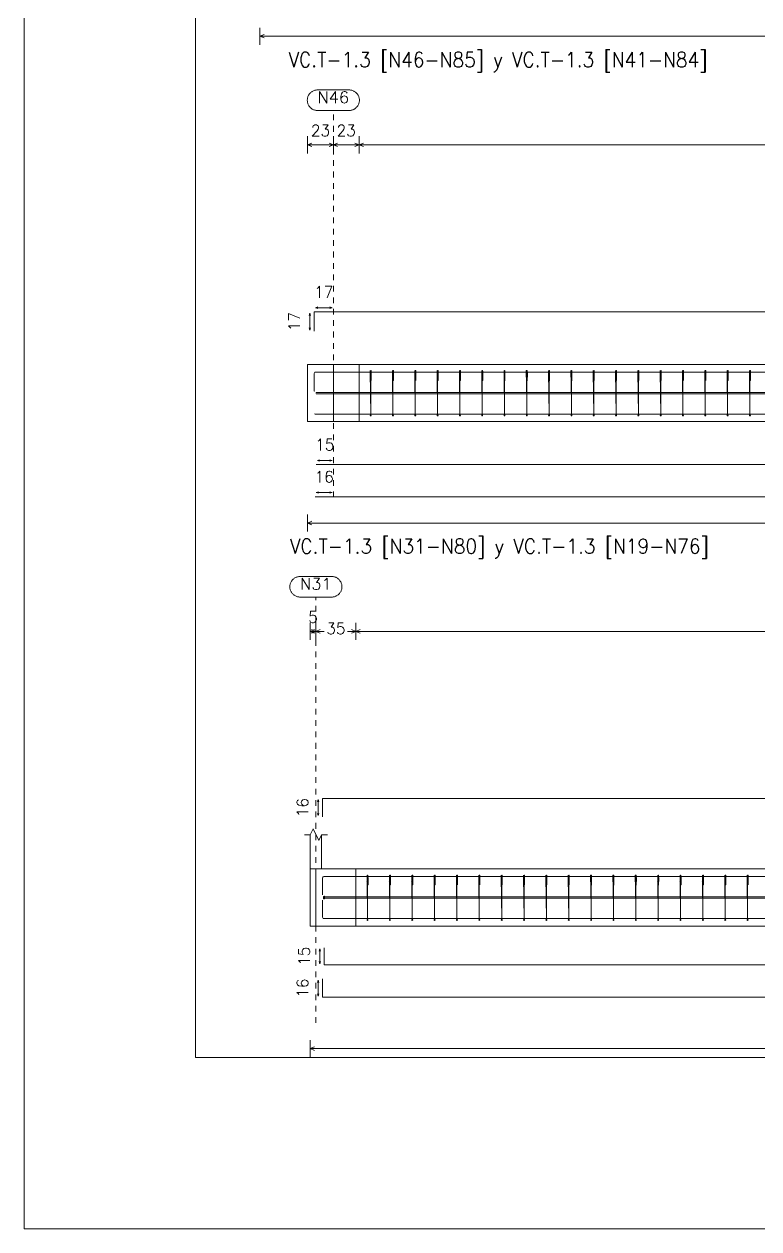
# Model space of a CAD drawing. Header units: millimetres. Extents: x -252 to 259, y -4 to 137.
# Drawn here: x 198 to 210.85, y 68.39 to 89.48 of the extents above; entities that cross this region are included whole.
import ezdxf
from ezdxf.enums import TextEntityAlignment as Align

# ---------------------------------------------------------------- set-up
doc = ezdxf.new("R2010")
doc.units = ezdxf.units.MM
doc.linetypes.add('CYPE_PUNTO', pattern=[0.075, 0, -0.075])
for name, color, linetype, lineweight in [('CIM_COTAS', 2, 'Continuous', 0), ('CIM_DIB_ARMADOS', 4, 'Continuous', 0), ('CIM_GEOMETRIA', 2, 'Continuous', 0), ('CIM_REFEREN', 2, 'Continuous', 0), ('CIM_TXT_ARMADOS', 3, 'Continuous', 0), ('RECUAD_LIMITES', 2, 'Continuous', 0), ('RECUAD_MARCO', 1, 'Continuous', 20)]:
    doc.layers.add(name, color=color, linetype=linetype, lineweight=lineweight)
doc.styles.add('CYPETXT', font='romans__.ttf', dxfattribs={"height": 0.2})

msp = doc.modelspace()

# ---------------------------------------------------------------- hatches: boundary and pattern name
at = {"layer": 'CIM_DIB_ARMADOS'}
h = msp.add_hatch(color=256, dxfattribs=at)
edge = h.paths.add_edge_path(flags=0)
edge.add_arc((204.054, 83.303), 0.0016, 0, 360)
h = msp.add_hatch(color=256, dxfattribs=at)
edge = h.paths.add_edge_path(flags=0)
edge.add_arc((204.444, 83.303), 0.0016, 0, 360)
h = msp.add_hatch(color=256, dxfattribs=at)
edge = h.paths.add_edge_path(flags=0)
edge.add_arc((204.834, 83.303), 0.0016, 0, 360)
h = msp.add_hatch(color=256, dxfattribs=at)
edge = h.paths.add_edge_path(flags=0)
edge.add_arc((205.225, 83.303), 0.0016, 0, 360)
h = msp.add_hatch(color=256, dxfattribs=at)
edge = h.paths.add_edge_path(flags=0)
edge.add_arc((205.615, 83.303), 0.0016, 0, 360)
h = msp.add_hatch(color=256, dxfattribs=at)
edge = h.paths.add_edge_path(flags=0)
edge.add_arc((206.005, 83.303), 0.0016, 0, 360)
h = msp.add_hatch(color=256, dxfattribs=at)
edge = h.paths.add_edge_path(flags=0)
edge.add_arc((206.396, 83.303), 0.0016, 0, 360)
h = msp.add_hatch(color=256, dxfattribs=at)
edge = h.paths.add_edge_path(flags=0)
edge.add_arc((206.786, 83.303), 0.0016, 0, 360)
h = msp.add_hatch(color=256, dxfattribs=at)
edge = h.paths.add_edge_path(flags=0)
edge.add_arc((207.176, 83.303), 0.0016, 0, 360)
h = msp.add_hatch(color=256, dxfattribs=at)
edge = h.paths.add_edge_path(flags=0)
edge.add_arc((207.566, 83.303), 0.0016, 0, 360)
h = msp.add_hatch(color=256, dxfattribs=at)
edge = h.paths.add_edge_path(flags=0)
edge.add_arc((207.957, 83.303), 0.0016, 0, 360)
h = msp.add_hatch(color=256, dxfattribs=at)
edge = h.paths.add_edge_path(flags=0)
edge.add_arc((208.347, 83.303), 0.0016, 0, 360)
h = msp.add_hatch(color=256, dxfattribs=at)
edge = h.paths.add_edge_path(flags=0)
edge.add_arc((208.737, 83.303), 0.0016, 0, 360)
h = msp.add_hatch(color=256, dxfattribs=at)
edge = h.paths.add_edge_path(flags=0)
edge.add_arc((209.128, 83.303), 0.0016, 0, 360)
h = msp.add_hatch(color=256, dxfattribs=at)
edge = h.paths.add_edge_path(flags=0)
edge.add_arc((209.518, 83.303), 0.0016, 0, 360)
h = msp.add_hatch(color=256, dxfattribs=at)
edge = h.paths.add_edge_path(flags=0)
edge.add_arc((209.908, 83.303), 0.0016, 0, 360)
h = msp.add_hatch(color=256, dxfattribs=at)
edge = h.paths.add_edge_path(flags=0)
edge.add_arc((210.298, 83.303), 0.0016, 0, 360)
h = msp.add_hatch(color=256, dxfattribs=at)
edge = h.paths.add_edge_path(flags=0)
edge.add_arc((210.689, 83.303), 0.0016, 0, 360)
h = msp.add_hatch(color=256, dxfattribs=at)
edge = h.paths.add_edge_path(flags=0)
edge.add_arc((204.071, 83.245), 0.0016, 0, 360)
h = msp.add_hatch(color=256, dxfattribs=at)
edge = h.paths.add_edge_path(flags=0)
edge.add_arc((204.461, 83.245), 0.0016, 0, 360)
h = msp.add_hatch(color=256, dxfattribs=at)
edge = h.paths.add_edge_path(flags=0)
edge.add_arc((204.852, 83.245), 0.0016, 0, 360)
h = msp.add_hatch(color=256, dxfattribs=at)
edge = h.paths.add_edge_path(flags=0)
edge.add_arc((205.242, 83.245), 0.0016, 0, 360)
h = msp.add_hatch(color=256, dxfattribs=at)
edge = h.paths.add_edge_path(flags=0)
edge.add_arc((205.632, 83.245), 0.0016, 0, 360)
h = msp.add_hatch(color=256, dxfattribs=at)
edge = h.paths.add_edge_path(flags=0)
edge.add_arc((206.023, 83.245), 0.0016, 0, 360)
h = msp.add_hatch(color=256, dxfattribs=at)
edge = h.paths.add_edge_path(flags=0)
edge.add_arc((206.413, 83.245), 0.0016, 0, 360)
h = msp.add_hatch(color=256, dxfattribs=at)
edge = h.paths.add_edge_path(flags=0)
edge.add_arc((206.803, 83.245), 0.0016, 0, 360)
h = msp.add_hatch(color=256, dxfattribs=at)
edge = h.paths.add_edge_path(flags=0)
edge.add_arc((207.193, 83.245), 0.0016, 0, 360)
h = msp.add_hatch(color=256, dxfattribs=at)
edge = h.paths.add_edge_path(flags=0)
edge.add_arc((207.584, 83.245), 0.0016, 0, 360)
h = msp.add_hatch(color=256, dxfattribs=at)
edge = h.paths.add_edge_path(flags=0)
edge.add_arc((207.974, 83.245), 0.0016, 0, 360)
h = msp.add_hatch(color=256, dxfattribs=at)
edge = h.paths.add_edge_path(flags=0)
edge.add_arc((208.364, 83.245), 0.0016, 0, 360)
h = msp.add_hatch(color=256, dxfattribs=at)
edge = h.paths.add_edge_path(flags=0)
edge.add_arc((208.755, 83.245), 0.0016, 0, 360)
h = msp.add_hatch(color=256, dxfattribs=at)
edge = h.paths.add_edge_path(flags=0)
edge.add_arc((209.145, 83.245), 0.0016, 0, 360)
h = msp.add_hatch(color=256, dxfattribs=at)
edge = h.paths.add_edge_path(flags=0)
edge.add_arc((209.535, 83.245), 0.0016, 0, 360)
h = msp.add_hatch(color=256, dxfattribs=at)
edge = h.paths.add_edge_path(flags=0)
edge.add_arc((209.926, 83.245), 0.0016, 0, 360)
h = msp.add_hatch(color=256, dxfattribs=at)
edge = h.paths.add_edge_path(flags=0)
edge.add_arc((210.316, 83.245), 0.0016, 0, 360)
h = msp.add_hatch(color=256, dxfattribs=at)
edge = h.paths.add_edge_path(flags=0)
edge.add_arc((210.706, 83.245), 0.0016, 0, 360)
h = msp.add_hatch(color=256, dxfattribs=at)
edge = h.paths.add_edge_path(flags=0)
edge.add_arc((203.076, 83.056), 0.0016, 0, 360)
h = msp.add_hatch(color=256, dxfattribs=at)
edge = h.paths.add_edge_path(flags=0)
edge.add_arc((203.11, 83.036), 0.0016, 0, 360)
h = msp.add_hatch(color=256, dxfattribs=at)
edge = h.paths.add_edge_path(flags=0)
edge.add_arc((203.11, 83.012), 0.0016, 0, 360)
h = msp.add_hatch(color=256, dxfattribs=at)
edge = h.paths.add_edge_path(flags=0)
edge.add_arc((203.09, 82.656), 0.0016, 0, 360)
h = msp.add_hatch(color=256, dxfattribs=at)
edge = h.paths.add_edge_path(flags=0)
edge.add_arc((203.999, 74.473), 0.0016, 0, 360)
h = msp.add_hatch(color=256, dxfattribs=at)
edge = h.paths.add_edge_path(flags=0)
edge.add_arc((204.39, 74.473), 0.0016, 0, 360)
h = msp.add_hatch(color=256, dxfattribs=at)
edge = h.paths.add_edge_path(flags=0)
edge.add_arc((204.781, 74.473), 0.0016, 0, 360)
h = msp.add_hatch(color=256, dxfattribs=at)
edge = h.paths.add_edge_path(flags=0)
edge.add_arc((205.173, 74.473), 0.0016, 0, 360)
h = msp.add_hatch(color=256, dxfattribs=at)
edge = h.paths.add_edge_path(flags=0)
edge.add_arc((205.564, 74.473), 0.0016, 0, 360)
h = msp.add_hatch(color=256, dxfattribs=at)
edge = h.paths.add_edge_path(flags=0)
edge.add_arc((205.955, 74.473), 0.0016, 0, 360)
h = msp.add_hatch(color=256, dxfattribs=at)
edge = h.paths.add_edge_path(flags=0)
edge.add_arc((206.346, 74.473), 0.0016, 0, 360)
h = msp.add_hatch(color=256, dxfattribs=at)
edge = h.paths.add_edge_path(flags=0)
edge.add_arc((206.737, 74.473), 0.0016, 0, 360)
h = msp.add_hatch(color=256, dxfattribs=at)
edge = h.paths.add_edge_path(flags=0)
edge.add_arc((207.128, 74.473), 0.0016, 0, 360)
h = msp.add_hatch(color=256, dxfattribs=at)
edge = h.paths.add_edge_path(flags=0)
edge.add_arc((207.519, 74.473), 0.0016, 0, 360)
h = msp.add_hatch(color=256, dxfattribs=at)
edge = h.paths.add_edge_path(flags=0)
edge.add_arc((207.911, 74.473), 0.0016, 0, 360)
h = msp.add_hatch(color=256, dxfattribs=at)
edge = h.paths.add_edge_path(flags=0)
edge.add_arc((208.302, 74.473), 0.0016, 0, 360)
h = msp.add_hatch(color=256, dxfattribs=at)
edge = h.paths.add_edge_path(flags=0)
edge.add_arc((208.693, 74.473), 0.0016, 0, 360)
h = msp.add_hatch(color=256, dxfattribs=at)
edge = h.paths.add_edge_path(flags=0)
edge.add_arc((209.084, 74.473), 0.0016, 0, 360)
h = msp.add_hatch(color=256, dxfattribs=at)
edge = h.paths.add_edge_path(flags=0)
edge.add_arc((209.475, 74.473), 0.0016, 0, 360)
h = msp.add_hatch(color=256, dxfattribs=at)
edge = h.paths.add_edge_path(flags=0)
edge.add_arc((209.866, 74.473), 0.0016, 0, 360)
h = msp.add_hatch(color=256, dxfattribs=at)
edge = h.paths.add_edge_path(flags=0)
edge.add_arc((210.258, 74.473), 0.0016, 0, 360)
h = msp.add_hatch(color=256, dxfattribs=at)
edge = h.paths.add_edge_path(flags=0)
edge.add_arc((210.649, 74.473), 0.0016, 0, 360)
h = msp.add_hatch(color=256, dxfattribs=at)
edge = h.paths.add_edge_path(flags=0)
edge.add_arc((203.221, 74.242), 0.0016, 0, 360)
h = msp.add_hatch(color=256, dxfattribs=at)
edge = h.paths.add_edge_path(flags=0)
edge.add_arc((204.017, 74.415), 0.0016, 0, 360)
h = msp.add_hatch(color=256, dxfattribs=at)
edge = h.paths.add_edge_path(flags=0)
edge.add_arc((204.408, 74.415), 0.0016, 0, 360)
h = msp.add_hatch(color=256, dxfattribs=at)
edge = h.paths.add_edge_path(flags=0)
edge.add_arc((204.799, 74.415), 0.0016, 0, 360)
h = msp.add_hatch(color=256, dxfattribs=at)
edge = h.paths.add_edge_path(flags=0)
edge.add_arc((205.19, 74.415), 0.0016, 0, 360)
h = msp.add_hatch(color=256, dxfattribs=at)
edge = h.paths.add_edge_path(flags=0)
edge.add_arc((205.581, 74.415), 0.0016, 0, 360)
h = msp.add_hatch(color=256, dxfattribs=at)
edge = h.paths.add_edge_path(flags=0)
edge.add_arc((205.972, 74.415), 0.0016, 0, 360)
h = msp.add_hatch(color=256, dxfattribs=at)
edge = h.paths.add_edge_path(flags=0)
edge.add_arc((206.363, 74.415), 0.0016, 0, 360)
h = msp.add_hatch(color=256, dxfattribs=at)
edge = h.paths.add_edge_path(flags=0)
edge.add_arc((206.755, 74.415), 0.0016, 0, 360)
h = msp.add_hatch(color=256, dxfattribs=at)
edge = h.paths.add_edge_path(flags=0)
edge.add_arc((207.146, 74.415), 0.0016, 0, 360)
h = msp.add_hatch(color=256, dxfattribs=at)
edge = h.paths.add_edge_path(flags=0)
edge.add_arc((207.537, 74.415), 0.0016, 0, 360)
h = msp.add_hatch(color=256, dxfattribs=at)
edge = h.paths.add_edge_path(flags=0)
edge.add_arc((207.928, 74.415), 0.0016, 0, 360)
h = msp.add_hatch(color=256, dxfattribs=at)
edge = h.paths.add_edge_path(flags=0)
edge.add_arc((208.319, 74.415), 0.0016, 0, 360)
h = msp.add_hatch(color=256, dxfattribs=at)
edge = h.paths.add_edge_path(flags=0)
edge.add_arc((208.71, 74.415), 0.0016, 0, 360)
h = msp.add_hatch(color=256, dxfattribs=at)
edge = h.paths.add_edge_path(flags=0)
edge.add_arc((209.101, 74.415), 0.0016, 0, 360)
h = msp.add_hatch(color=256, dxfattribs=at)
edge = h.paths.add_edge_path(flags=0)
edge.add_arc((209.493, 74.415), 0.0016, 0, 360)
h = msp.add_hatch(color=256, dxfattribs=at)
edge = h.paths.add_edge_path(flags=0)
edge.add_arc((209.884, 74.415), 0.0016, 0, 360)
h = msp.add_hatch(color=256, dxfattribs=at)
edge = h.paths.add_edge_path(flags=0)
edge.add_arc((210.275, 74.415), 0.0016, 0, 360)
h = msp.add_hatch(color=256, dxfattribs=at)
edge = h.paths.add_edge_path(flags=0)
edge.add_arc((210.666, 74.415), 0.0016, 0, 360)
h = msp.add_hatch(color=256, dxfattribs=at)
edge = h.paths.add_edge_path(flags=0)
edge.add_arc((203.221, 74.146), 0.0016, 0, 360)
h = msp.add_hatch(color=256, dxfattribs=at)
edge = h.paths.add_edge_path(flags=0)
edge.add_arc((203.249, 74.206), 0.0016, 0, 360)
h = msp.add_hatch(color=256, dxfattribs=at)
edge = h.paths.add_edge_path(flags=0)
edge.add_arc((203.249, 74.182), 0.0016, 0, 360)

# ---------------------------------------------------------------- linework, layer by layer
at = {"layer": 'CIM_COTAS'}
for p, q in [((202.123, 89.119), (202.123, 89.419)), ((202.123, 89.269), (202.198, 89.299)), ((202.123, 89.269), (202.198, 89.239)), ((202.123, 89.269), (212.255, 89.269)), ((202.96, 87.219), (202.96, 87.519)), ((203.41, 87.219), (203.41, 87.519)), ((203.41, 87.219), (203.41, 87.519)), ((203.86, 87.219), (203.86, 87.519)), ((203.86, 87.219), (203.86, 87.519)), ((202.96, 87.37), (203.035, 87.4)), ((202.96, 87.37), (203.035, 87.34)), ((202.96, 87.37), (203.41, 87.37)), ((203.41, 87.37), (203.335, 87.4)), ((203.41, 87.37), (203.335, 87.34)), ((203.41, 87.37), (203.485, 87.4)), ((203.41, 87.37), (203.485, 87.34)), ((203.41, 87.37), (203.86, 87.37)), ((203.86, 87.37), (203.785, 87.4)), ((203.86, 87.37), (203.785, 87.34)), ((203.86, 87.37), (203.935, 87.4)), ((203.86, 87.37), (203.935, 87.34)), ((203.86, 87.37), (212.75, 87.37)), ((202.96, 80.599), (202.96, 80.899)), ((202.96, 80.749), (203.035, 80.779)), ((202.96, 80.749), (203.035, 80.719)), ((202.96, 80.749), (212.916, 80.749)), ((203.005, 78.704), (203.005, 79.004)), ((203.005, 78.853), (203.08, 78.883)), ((203.105, 78.853), (203.03, 78.883)), ((203.105, 78.704), (203.105, 79.004)), ((203.105, 78.704), (203.105, 79.004)), ((203.105, 78.853), (203.18, 78.883)), ((203.805, 78.853), (203.73, 78.883)), ((203.805, 78.704), (203.805, 79.004)), ((203.805, 78.704), (203.805, 79.004)), ((203.805, 78.853), (203.88, 78.883)), ((203.005, 78.853), (203.08, 78.823)), ((203.005, 78.853), (203.105, 78.853)), ((203.105, 78.853), (203.03, 78.823)), ((203.105, 78.853), (203.18, 78.823)), ((203.105, 78.853), (203.249, 78.853)), ((203.66, 78.853), (203.805, 78.853)), ((203.805, 78.853), (203.73, 78.823)), ((203.805, 78.853), (203.88, 78.823)), ((203.805, 78.853), (212.715, 78.853)), ((203.005, 71.399), (203.005, 71.699)), ((203.005, 71.549), (203.08, 71.579)), ((203.005, 71.549), (203.08, 71.519)), ((203.005, 71.549), (212.931, 71.549))]:
    msp.add_line(p, q, dxfattribs=at)
at = {"layer": 'CIM_COTAS', "linetype": 'CYPE_PUNTO'}
for p, q in [((203.41, 81.199), (203.41, 87.969)), ((203.105, 71.999), (203.105, 79.454))]:
    msp.add_line(p, q, dxfattribs=at)
at = {"layer": 'CIM_COTAS'}
for points in [[(203.686, 88.329), (203.698, 88.329), (203.71, 88.328), (203.722, 88.326), (203.733, 88.323), (203.745, 88.32), (203.756, 88.315), (203.767, 88.31), (203.777, 88.304), (203.788, 88.298), (203.797, 88.291), (203.806, 88.283), (203.815, 88.275), (203.823, 88.266), (203.831, 88.256), (203.837, 88.246), (203.844, 88.236), (203.849, 88.225), (203.854, 88.214), (203.858, 88.203), (203.861, 88.191), (203.863, 88.179), (203.865, 88.168), (203.866, 88.156), (203.866, 88.143), (203.865, 88.131), (203.863, 88.12), (203.861, 88.108), (203.858, 88.096), (203.854, 88.085), (203.849, 88.074), (203.844, 88.063), (203.837, 88.053), (203.831, 88.043), (203.823, 88.033), (203.815, 88.024), (203.806, 88.016), (203.797, 88.008), (203.788, 88.001), (203.777, 87.995), (203.767, 87.989), (203.756, 87.984), (203.745, 87.979), (203.733, 87.976), (203.722, 87.973), (203.71, 87.971), (203.698, 87.97), (203.686, 87.969), (203.134, 87.969), (203.122, 87.97), (203.11, 87.971), (203.098, 87.973), (203.086, 87.976), (203.075, 87.979), (203.063, 87.984), (203.053, 87.989), (203.042, 87.995), (203.032, 88.001), (203.022, 88.008), (203.013, 88.016), (203.004, 88.024), (202.996, 88.033), (202.989, 88.043), (202.982, 88.053), (202.976, 88.063), (202.97, 88.074), (202.966, 88.085), (202.962, 88.096), (202.959, 88.108), (202.956, 88.12), (202.955, 88.131), (202.954, 88.143), (202.954, 88.156), (202.955, 88.168), (202.956, 88.179), (202.959, 88.191), (202.962, 88.203), (202.966, 88.214), (202.97, 88.225), (202.976, 88.236), (202.982, 88.246), (202.989, 88.256), (202.996, 88.266), (203.004, 88.275), (203.013, 88.283), (203.022, 88.291), (203.032, 88.298), (203.042, 88.304), (203.053, 88.31), (203.063, 88.315), (203.075, 88.32), (203.086, 88.323), (203.098, 88.326), (203.11, 88.328), (203.122, 88.329), (203.134, 88.329), (203.686, 88.329)], [(203.381, 79.814), (203.393, 79.813), (203.405, 79.812), (203.417, 79.81), (203.428, 79.807), (203.44, 79.804), (203.451, 79.799), (203.462, 79.794), (203.472, 79.788), (203.483, 79.782), (203.492, 79.775), (203.501, 79.767), (203.51, 79.759), (203.518, 79.75), (203.526, 79.74), (203.532, 79.73), (203.539, 79.72), (203.544, 79.709), (203.549, 79.698), (203.553, 79.687), (203.556, 79.675), (203.558, 79.663), (203.56, 79.652), (203.561, 79.64), (203.561, 79.627), (203.56, 79.615), (203.558, 79.604), (203.556, 79.592), (203.553, 79.58), (203.549, 79.569), (203.544, 79.558), (203.539, 79.547), (203.532, 79.537), (203.526, 79.527), (203.518, 79.517), (203.51, 79.508), (203.501, 79.5), (203.492, 79.492), (203.483, 79.485), (203.472, 79.479), (203.462, 79.473), (203.451, 79.468), (203.44, 79.463), (203.428, 79.46), (203.417, 79.457), (203.405, 79.455), (203.393, 79.454), (203.381, 79.454), (202.829, 79.454), (202.817, 79.454), (202.805, 79.455), (202.793, 79.457), (202.781, 79.46), (202.77, 79.463), (202.758, 79.468), (202.748, 79.473), (202.737, 79.479), (202.727, 79.485), (202.717, 79.492), (202.708, 79.5), (202.699, 79.508), (202.691, 79.517), (202.684, 79.527), (202.677, 79.537), (202.671, 79.547), (202.665, 79.558), (202.661, 79.569), (202.657, 79.58), (202.654, 79.592), (202.651, 79.604), (202.65, 79.615), (202.649, 79.627), (202.649, 79.64), (202.65, 79.652), (202.651, 79.663), (202.654, 79.675), (202.657, 79.687), (202.661, 79.698), (202.665, 79.709), (202.671, 79.72), (202.677, 79.73), (202.684, 79.74), (202.691, 79.75), (202.699, 79.759), (202.708, 79.767), (202.717, 79.775), (202.727, 79.782), (202.737, 79.788), (202.748, 79.794), (202.758, 79.799), (202.77, 79.804), (202.781, 79.807), (202.793, 79.81), (202.805, 79.812), (202.817, 79.813), (202.829, 79.814), (203.381, 79.814)]]:
    msp.add_lwpolyline(points, close=True, dxfattribs=at)
at = {"layer": 'CIM_DIB_ARMADOS'}
for points in [[(203.076, 84.107), (203.076, 84.443), (203.41, 84.443), (222.92, 84.443), (223.3, 84.443)], [(203.076, 83.056), (203.076, 83.368), (203.079, 83.38), (203.088, 83.389), (203.1, 83.392), (203.41, 83.392), (222.92, 83.392), (223.3, 83.392)], [(204.071, 83.245), (204.071, 83.353), (204.071, 83.359), (204.071, 83.365), (204.071, 83.4), (204.071, 83.408), (204.071, 83.414), (204.071, 83.416), (204.063, 83.416), (204.063, 83.414), (204.063, 83.408), (204.063, 83.4), (204.063, 82.648), (204.063, 82.64), (204.063, 82.634), (204.063, 82.632), (204.063, 82.634), (204.063, 82.64), (204.063, 82.648), (204.055, 83.4), (204.055, 83.408), (204.055, 83.414), (204.055, 83.416), (204.054, 83.416), (204.054, 83.415), (204.054, 83.411), (204.054, 83.303)], [(204.461, 83.245), (204.462, 83.353), (204.462, 83.359), (204.462, 83.365), (204.461, 83.4), (204.461, 83.408), (204.461, 83.414), (204.461, 83.416), (204.453, 83.416), (204.453, 83.414), (204.453, 83.408), (204.453, 83.4), (204.453, 82.648), (204.453, 82.64), (204.453, 82.634), (204.453, 82.632), (204.453, 82.634), (204.453, 82.64), (204.453, 82.648), (204.445, 83.4), (204.445, 83.408), (204.445, 83.414), (204.445, 83.416), (204.444, 83.416), (204.444, 83.415), (204.444, 83.411), (204.444, 83.303)], [(204.852, 83.245), (204.852, 83.353), (204.852, 83.359), (204.852, 83.365), (204.852, 83.4), (204.852, 83.408), (204.851, 83.414), (204.851, 83.416), (204.844, 83.416), (204.844, 83.414), (204.844, 83.408), (204.843, 83.4), (204.843, 82.648), (204.843, 82.64), (204.843, 82.634), (204.843, 82.632), (204.843, 82.634), (204.843, 82.64), (204.843, 82.648), (204.836, 83.4), (204.836, 83.408), (204.835, 83.414), (204.835, 83.416), (204.835, 83.416), (204.835, 83.415), (204.835, 83.411), (204.834, 83.303)], [(205.242, 83.245), (205.242, 83.353), (205.242, 83.359), (205.242, 83.365), (205.242, 83.4), (205.242, 83.408), (205.242, 83.414), (205.242, 83.416), (205.234, 83.416), (205.234, 83.414), (205.234, 83.408), (205.234, 83.4), (205.234, 82.648), (205.234, 82.64), (205.234, 82.634), (205.234, 82.632), (205.234, 82.634), (205.234, 82.64), (205.234, 82.648), (205.226, 83.4), (205.226, 83.408), (205.226, 83.414), (205.226, 83.416), (205.225, 83.416), (205.225, 83.415), (205.225, 83.411), (205.225, 83.303)], [(205.632, 83.245), (205.633, 83.353), (205.633, 83.359), (205.633, 83.365), (205.632, 83.4), (205.632, 83.408), (205.632, 83.414), (205.632, 83.416), (205.624, 83.416), (205.624, 83.414), (205.624, 83.408), (205.624, 83.4), (205.624, 82.648), (205.624, 82.64), (205.624, 82.634), (205.624, 82.632), (205.624, 82.634), (205.624, 82.64), (205.624, 82.648), (205.616, 83.4), (205.616, 83.408), (205.616, 83.414), (205.616, 83.416), (205.615, 83.416), (205.615, 83.415), (205.615, 83.411), (205.615, 83.303)], [(206.023, 83.245), (206.023, 83.353), (206.023, 83.359), (206.023, 83.365), (206.023, 83.4), (206.022, 83.408), (206.022, 83.414), (206.022, 83.416), (206.015, 83.416), (206.015, 83.414), (206.014, 83.408), (206.014, 83.4), (206.014, 82.648), (206.014, 82.64), (206.014, 82.634), (206.014, 82.632), (206.014, 82.634), (206.014, 82.64), (206.014, 82.648), (206.007, 83.4), (206.006, 83.408), (206.006, 83.414), (206.006, 83.416), (206.006, 83.416), (206.006, 83.415), (206.006, 83.411), (206.005, 83.303)], [(206.413, 83.245), (206.413, 83.353), (206.413, 83.359), (206.413, 83.365), (206.413, 83.4), (206.413, 83.408), (206.413, 83.414), (206.412, 83.416), (206.405, 83.416), (206.405, 83.414), (206.405, 83.408), (206.405, 83.4), (206.405, 82.648), (206.405, 82.64), (206.405, 82.634), (206.405, 82.632), (206.405, 82.634), (206.405, 82.64), (206.405, 82.648), (206.397, 83.4), (206.397, 83.408), (206.397, 83.414), (206.396, 83.416), (206.396, 83.416), (206.396, 83.415), (206.396, 83.411), (206.396, 83.303)], [(206.803, 83.245), (206.804, 83.353), (206.804, 83.359), (206.804, 83.365), (206.803, 83.4), (206.803, 83.408), (206.803, 83.414), (206.803, 83.416), (206.795, 83.416), (206.795, 83.414), (206.795, 83.408), (206.795, 83.4), (206.795, 82.648), (206.795, 82.64), (206.795, 82.634), (206.795, 82.632), (206.795, 82.634), (206.795, 82.64), (206.795, 82.648), (206.787, 83.4), (206.787, 83.408), (206.787, 83.414), (206.787, 83.416), (206.786, 83.416), (206.786, 83.415), (206.786, 83.411), (206.786, 83.303)], [(207.193, 83.245), (207.194, 83.353), (207.194, 83.359), (207.194, 83.365), (207.193, 83.4), (207.193, 83.408), (207.193, 83.414), (207.193, 83.416), (207.186, 83.416), (207.185, 83.414), (207.185, 83.408), (207.185, 83.4), (207.185, 82.648), (207.185, 82.64), (207.185, 82.634), (207.185, 82.632), (207.185, 82.634), (207.185, 82.64), (207.185, 82.648), (207.177, 83.4), (207.177, 83.408), (207.177, 83.414), (207.177, 83.416), (207.177, 83.416), (207.177, 83.415), (207.176, 83.411), (207.176, 83.303)], [(207.584, 83.245), (207.584, 83.353), (207.584, 83.359), (207.584, 83.365), (207.584, 83.4), (207.584, 83.408), (207.583, 83.414), (207.583, 83.416), (207.576, 83.416), (207.576, 83.414), (207.576, 83.408), (207.576, 83.4), (207.576, 82.648), (207.576, 82.64), (207.576, 82.634), (207.576, 82.632), (207.576, 82.634), (207.576, 82.64), (207.575, 82.648), (207.568, 83.4), (207.568, 83.408), (207.567, 83.414), (207.567, 83.416), (207.567, 83.416), (207.567, 83.415), (207.567, 83.411), (207.566, 83.303)], [(207.974, 83.245), (207.974, 83.353), (207.974, 83.359), (207.974, 83.365), (207.974, 83.4), (207.974, 83.408), (207.974, 83.414), (207.974, 83.416), (207.966, 83.416), (207.966, 83.414), (207.966, 83.408), (207.966, 83.4), (207.966, 82.648), (207.966, 82.64), (207.966, 82.634), (207.966, 82.632), (207.966, 82.634), (207.966, 82.64), (207.966, 82.648), (207.958, 83.4), (207.958, 83.408), (207.958, 83.414), (207.958, 83.416), (207.957, 83.416), (207.957, 83.415), (207.957, 83.411), (207.957, 83.303)], [(208.364, 83.245), (208.365, 83.353), (208.365, 83.359), (208.365, 83.365), (208.364, 83.4), (208.364, 83.408), (208.364, 83.414), (208.364, 83.416), (208.356, 83.416), (208.356, 83.414), (208.356, 83.408), (208.356, 83.4), (208.356, 82.648), (208.356, 82.64), (208.356, 82.634), (208.356, 82.632), (208.356, 82.634), (208.356, 82.64), (208.356, 82.648), (208.348, 83.4), (208.348, 83.408), (208.348, 83.414), (208.348, 83.416), (208.347, 83.416), (208.347, 83.415), (208.347, 83.411), (208.347, 83.303)], [(208.755, 83.245), (208.755, 83.353), (208.755, 83.359), (208.755, 83.365), (208.755, 83.4), (208.755, 83.408), (208.754, 83.414), (208.754, 83.416), (208.747, 83.416), (208.747, 83.414), (208.747, 83.408), (208.746, 83.4), (208.746, 82.648), (208.746, 82.64), (208.746, 82.634), (208.746, 82.632), (208.746, 82.634), (208.746, 82.64), (208.746, 82.648), (208.739, 83.4), (208.739, 83.408), (208.738, 83.414), (208.738, 83.416), (208.738, 83.416), (208.738, 83.415), (208.738, 83.411), (208.737, 83.303)], [(209.145, 83.245), (209.145, 83.353), (209.145, 83.359), (209.145, 83.365), (209.145, 83.4), (209.145, 83.408), (209.145, 83.414), (209.145, 83.416), (209.137, 83.416), (209.137, 83.414), (209.137, 83.408), (209.137, 83.4), (209.137, 82.648), (209.137, 82.64), (209.137, 82.634), (209.137, 82.632), (209.137, 82.634), (209.137, 82.64), (209.137, 82.648), (209.129, 83.4), (209.129, 83.408), (209.129, 83.414), (209.129, 83.416), (209.128, 83.416), (209.128, 83.415), (209.128, 83.411), (209.128, 83.303)], [(209.535, 83.245), (209.536, 83.353), (209.536, 83.359), (209.536, 83.365), (209.535, 83.4), (209.535, 83.408), (209.535, 83.414), (209.535, 83.416), (209.527, 83.416), (209.527, 83.414), (209.527, 83.408), (209.527, 83.4), (209.527, 82.648), (209.527, 82.64), (209.527, 82.634), (209.527, 82.632), (209.527, 82.634), (209.527, 82.64), (209.527, 82.648), (209.519, 83.4), (209.519, 83.408), (209.519, 83.414), (209.519, 83.416), (209.518, 83.416), (209.518, 83.415), (209.518, 83.411), (209.518, 83.303)], [(209.926, 83.245), (209.926, 83.353), (209.926, 83.359), (209.926, 83.365), (209.926, 83.4), (209.925, 83.408), (209.925, 83.414), (209.925, 83.416), (209.918, 83.416), (209.917, 83.414), (209.917, 83.408), (209.917, 83.4), (209.917, 82.648), (209.917, 82.64), (209.917, 82.634), (209.917, 82.632), (209.917, 82.634), (209.917, 82.64), (209.917, 82.648), (209.91, 83.4), (209.909, 83.408), (209.909, 83.414), (209.909, 83.416), (209.909, 83.416), (209.909, 83.415), (209.909, 83.411), (209.908, 83.303)], [(210.316, 83.245), (210.316, 83.353), (210.316, 83.359), (210.316, 83.365), (210.316, 83.4), (210.316, 83.408), (210.316, 83.414), (210.315, 83.416), (210.308, 83.416), (210.308, 83.414), (210.308, 83.408), (210.308, 83.4), (210.308, 82.648), (210.308, 82.64), (210.308, 82.634), (210.308, 82.632), (210.308, 82.634), (210.308, 82.64), (210.308, 82.648), (210.3, 83.4), (210.3, 83.408), (210.3, 83.414), (210.299, 83.416), (210.299, 83.416), (210.299, 83.415), (210.299, 83.411), (210.298, 83.303)], [(210.706, 83.245), (210.707, 83.353), (210.707, 83.359), (210.706, 83.365), (210.706, 83.4), (210.706, 83.408), (210.706, 83.414), (210.706, 83.416), (210.698, 83.416), (210.698, 83.414), (210.698, 83.408), (210.698, 83.4), (210.698, 82.648), (210.698, 82.64), (210.698, 82.634), (210.698, 82.632), (210.698, 82.634), (210.698, 82.64), (210.698, 82.648), (210.69, 83.4), (210.69, 83.408), (210.69, 83.414), (210.69, 83.416), (210.689, 83.416), (210.689, 83.415), (210.689, 83.411), (210.689, 83.303)], [(203.11, 83.036), (203.41, 83.036), (222.92, 83.036), (223.22, 83.036)], [(203.11, 83.012), (203.41, 83.012), (222.92, 83.012), (223.22, 83.012)], [(203.09, 82.656), (203.41, 82.656), (222.92, 82.656), (223.24, 82.656)], [(203.11, 81.771), (203.41, 81.771), (222.92, 81.771), (223.22, 81.771)], [(203.09, 81.209), (203.41, 81.209), (222.92, 81.209), (223.24, 81.209)], [(203.221, 75.607), (203.221, 75.927), (222.905, 75.927), (223.285, 75.927)], [(203.221, 74.242), (203.221, 74.538), (203.224, 74.55), (203.233, 74.559), (203.245, 74.562), (222.905, 74.562), (223.285, 74.562)], [(204.017, 74.415), (204.017, 74.523), (204.017, 74.529), (204.017, 74.535), (204.016, 74.57), (204.016, 74.578), (204.016, 74.584), (204.016, 74.586), (204.009, 74.586), (204.008, 74.584), (204.008, 74.578), (204.008, 74.57), (204.008, 73.818), (204.008, 73.81), (204.008, 73.804), (204.008, 73.802), (204.008, 73.804), (204.008, 73.81), (204.008, 73.818), (204, 74.57), (204, 74.578), (204, 74.584), (204, 74.586), (204, 74.586), (204, 74.585), (204, 74.581), (203.999, 74.473)], [(204.408, 74.415), (204.408, 74.523), (204.408, 74.529), (204.408, 74.535), (204.408, 74.57), (204.408, 74.578), (204.407, 74.584), (204.407, 74.586), (204.4, 74.586), (204.4, 74.584), (204.4, 74.578), (204.399, 74.57), (204.399, 73.818), (204.399, 73.81), (204.399, 73.804), (204.399, 73.802), (204.399, 73.804), (204.399, 73.81), (204.399, 73.818), (204.392, 74.57), (204.392, 74.578), (204.391, 74.584), (204.391, 74.586), (204.391, 74.586), (204.391, 74.585), (204.391, 74.581), (204.39, 74.473)], [(204.799, 74.415), (204.799, 74.523), (204.799, 74.529), (204.799, 74.535), (204.799, 74.57), (204.799, 74.578), (204.799, 74.584), (204.798, 74.586), (204.791, 74.586), (204.791, 74.584), (204.791, 74.578), (204.791, 74.57), (204.791, 73.818), (204.791, 73.81), (204.791, 73.804), (204.791, 73.802), (204.791, 73.804), (204.791, 73.81), (204.79, 73.818), (204.783, 74.57), (204.783, 74.578), (204.783, 74.584), (204.782, 74.586), (204.782, 74.586), (204.782, 74.585), (204.782, 74.581), (204.781, 74.473)], [(205.19, 74.415), (205.19, 74.523), (205.19, 74.529), (205.19, 74.535), (205.19, 74.57), (205.19, 74.578), (205.19, 74.584), (205.19, 74.586), (205.182, 74.586), (205.182, 74.584), (205.182, 74.578), (205.182, 74.57), (205.182, 73.818), (205.182, 73.81), (205.182, 73.804), (205.182, 73.802), (205.182, 73.804), (205.182, 73.81), (205.182, 73.818), (205.174, 74.57), (205.174, 74.578), (205.174, 74.584), (205.174, 74.586), (205.173, 74.586), (205.173, 74.585), (205.173, 74.581), (205.173, 74.473)], [(205.581, 74.415), (205.581, 74.523), (205.581, 74.529), (205.581, 74.535), (205.581, 74.57), (205.581, 74.578), (205.581, 74.584), (205.581, 74.586), (205.573, 74.586), (205.573, 74.584), (205.573, 74.578), (205.573, 74.57), (205.573, 73.818), (205.573, 73.81), (205.573, 73.804), (205.573, 73.802), (205.573, 73.804), (205.573, 73.81), (205.573, 73.818), (205.565, 74.57), (205.565, 74.578), (205.565, 74.584), (205.565, 74.586), (205.564, 74.586), (205.564, 74.585), (205.564, 74.581), (205.564, 74.473)], [(205.972, 74.415), (205.973, 74.523), (205.973, 74.529), (205.973, 74.535), (205.972, 74.57), (205.972, 74.578), (205.972, 74.584), (205.972, 74.586), (205.964, 74.586), (205.964, 74.584), (205.964, 74.578), (205.964, 74.57), (205.964, 73.818), (205.964, 73.81), (205.964, 73.804), (205.964, 73.802), (205.964, 73.804), (205.964, 73.81), (205.964, 73.818), (205.956, 74.57), (205.956, 74.578), (205.956, 74.584), (205.956, 74.586), (205.955, 74.586), (205.955, 74.585), (205.955, 74.581), (205.955, 74.473)], [(206.363, 74.415), (206.364, 74.523), (206.364, 74.529), (206.364, 74.535), (206.363, 74.57), (206.363, 74.578), (206.363, 74.584), (206.363, 74.586), (206.355, 74.586), (206.355, 74.584), (206.355, 74.578), (206.355, 74.57), (206.355, 73.818), (206.355, 73.81), (206.355, 73.804), (206.355, 73.802), (206.355, 73.804), (206.355, 73.81), (206.355, 73.818), (206.347, 74.57), (206.347, 74.578), (206.347, 74.584), (206.347, 74.586), (206.347, 74.586), (206.346, 74.585), (206.346, 74.581), (206.346, 74.473)], [(206.755, 74.415), (206.755, 74.523), (206.755, 74.529), (206.755, 74.535), (206.755, 74.57), (206.754, 74.578), (206.754, 74.584), (206.754, 74.586), (206.747, 74.586), (206.746, 74.584), (206.746, 74.578), (206.746, 74.57), (206.746, 73.818), (206.746, 73.81), (206.746, 73.804), (206.746, 73.802), (206.746, 73.804), (206.746, 73.81), (206.746, 73.818), (206.739, 74.57), (206.738, 74.578), (206.738, 74.584), (206.738, 74.586), (206.738, 74.586), (206.738, 74.585), (206.738, 74.581), (206.737, 74.473)], [(207.146, 74.415), (207.146, 74.523), (207.146, 74.529), (207.146, 74.535), (207.146, 74.57), (207.146, 74.578), (207.145, 74.584), (207.145, 74.586), (207.138, 74.586), (207.138, 74.584), (207.138, 74.578), (207.138, 74.57), (207.138, 73.818), (207.138, 73.81), (207.138, 73.804), (207.138, 73.802), (207.137, 73.804), (207.137, 73.81), (207.137, 73.818), (207.13, 74.57), (207.13, 74.578), (207.129, 74.584), (207.129, 74.586), (207.129, 74.586), (207.129, 74.585), (207.129, 74.581), (207.128, 74.473)], [(207.537, 74.415), (207.537, 74.523), (207.537, 74.529), (207.537, 74.535), (207.537, 74.57), (207.537, 74.578), (207.537, 74.584), (207.536, 74.586), (207.529, 74.586), (207.529, 74.584), (207.529, 74.578), (207.529, 74.57), (207.529, 73.818), (207.529, 73.81), (207.529, 73.804), (207.529, 73.802), (207.529, 73.804), (207.529, 73.81), (207.529, 73.818), (207.521, 74.57), (207.521, 74.578), (207.521, 74.584), (207.52, 74.586), (207.52, 74.586), (207.52, 74.585), (207.52, 74.581), (207.519, 74.473)], [(207.928, 74.415), (207.928, 74.523), (207.928, 74.529), (207.928, 74.535), (207.928, 74.57), (207.928, 74.578), (207.928, 74.584), (207.928, 74.586), (207.92, 74.586), (207.92, 74.584), (207.92, 74.578), (207.92, 74.57), (207.92, 73.818), (207.92, 73.81), (207.92, 73.804), (207.92, 73.802), (207.92, 73.804), (207.92, 73.81), (207.92, 73.818), (207.912, 74.57), (207.912, 74.578), (207.912, 74.584), (207.912, 74.586), (207.911, 74.586), (207.911, 74.585), (207.911, 74.581), (207.911, 74.473)], [(208.319, 74.415), (208.32, 74.523), (208.32, 74.529), (208.319, 74.535), (208.319, 74.57), (208.319, 74.578), (208.319, 74.584), (208.319, 74.586), (208.311, 74.586), (208.311, 74.584), (208.311, 74.578), (208.311, 74.57), (208.311, 73.818), (208.311, 73.81), (208.311, 73.804), (208.311, 73.802), (208.311, 73.804), (208.311, 73.81), (208.311, 73.818), (208.303, 74.57), (208.303, 74.578), (208.303, 74.584), (208.303, 74.586), (208.302, 74.586), (208.302, 74.585), (208.302, 74.581), (208.302, 74.473)], [(208.71, 74.415), (208.711, 74.523), (208.711, 74.529), (208.711, 74.535), (208.71, 74.57), (208.71, 74.578), (208.71, 74.584), (208.71, 74.586), (208.702, 74.586), (208.702, 74.584), (208.702, 74.578), (208.702, 74.57), (208.702, 73.818), (208.702, 73.81), (208.702, 73.804), (208.702, 73.802), (208.702, 73.804), (208.702, 73.81), (208.702, 73.818), (208.694, 74.57), (208.694, 74.578), (208.694, 74.584), (208.694, 74.586), (208.693, 74.586), (208.693, 74.585), (208.693, 74.581), (208.693, 74.473)], [(209.101, 74.415), (209.102, 74.523), (209.102, 74.529), (209.102, 74.535), (209.101, 74.57), (209.101, 74.578), (209.101, 74.584), (209.101, 74.586), (209.093, 74.586), (209.093, 74.584), (209.093, 74.578), (209.093, 74.57), (209.093, 73.818), (209.093, 73.81), (209.093, 73.804), (209.093, 73.802), (209.093, 73.804), (209.093, 73.81), (209.093, 73.818), (209.085, 74.57), (209.085, 74.578), (209.085, 74.584), (209.085, 74.586), (209.085, 74.586), (209.084, 74.585), (209.084, 74.581), (209.084, 74.473)], [(209.493, 74.415), (209.493, 74.523), (209.493, 74.529), (209.493, 74.535), (209.493, 74.57), (209.492, 74.578), (209.492, 74.584), (209.492, 74.586), (209.485, 74.586), (209.485, 74.584), (209.484, 74.578), (209.484, 74.57), (209.484, 73.818), (209.484, 73.81), (209.484, 73.804), (209.484, 73.802), (209.484, 73.804), (209.484, 73.81), (209.484, 73.818), (209.477, 74.57), (209.476, 74.578), (209.476, 74.584), (209.476, 74.586), (209.476, 74.586), (209.476, 74.585), (209.476, 74.581), (209.475, 74.473)], [(209.884, 74.415), (209.884, 74.523), (209.884, 74.529), (209.884, 74.535), (209.884, 74.57), (209.884, 74.578), (209.883, 74.584), (209.883, 74.586), (209.876, 74.586), (209.876, 74.584), (209.876, 74.578), (209.876, 74.57), (209.876, 73.818), (209.876, 73.81), (209.876, 73.804), (209.876, 73.802), (209.876, 73.804), (209.875, 73.81), (209.875, 73.818), (209.868, 74.57), (209.868, 74.578), (209.867, 74.584), (209.867, 74.586), (209.867, 74.586), (209.867, 74.585), (209.867, 74.581), (209.866, 74.473)], [(210.275, 74.415), (210.275, 74.523), (210.275, 74.529), (210.275, 74.535), (210.275, 74.57), (210.275, 74.578), (210.275, 74.584), (210.274, 74.586), (210.267, 74.586), (210.267, 74.584), (210.267, 74.578), (210.267, 74.57), (210.267, 73.818), (210.267, 73.81), (210.267, 73.804), (210.267, 73.802), (210.267, 73.804), (210.267, 73.81), (210.267, 73.818), (210.259, 74.57), (210.259, 74.578), (210.259, 74.584), (210.258, 74.586), (210.258, 74.586), (210.258, 74.585), (210.258, 74.581), (210.258, 74.473)], [(210.666, 74.415), (210.666, 74.523), (210.666, 74.529), (210.666, 74.535), (210.666, 74.57), (210.666, 74.578), (210.666, 74.584), (210.666, 74.586), (210.658, 74.586), (210.658, 74.584), (210.658, 74.578), (210.658, 74.57), (210.658, 73.818), (210.658, 73.81), (210.658, 73.804), (210.658, 73.802), (210.658, 73.804), (210.658, 73.81), (210.658, 73.818), (210.65, 74.57), (210.65, 74.578), (210.65, 74.584), (210.65, 74.586), (210.649, 74.586), (210.649, 74.585), (210.649, 74.581), (210.649, 74.473)], [(203.221, 74.146), (203.221, 73.85), (203.224, 73.838), (203.233, 73.829), (203.245, 73.826), (222.905, 73.826), (223.225, 73.826)], [(203.249, 74.206), (203.251, 74.206), (203.259, 74.206), (203.269, 74.206), (222.905, 74.206), (223.205, 74.206)], [(203.249, 74.182), (203.251, 74.182), (203.259, 74.182), (203.269, 74.182), (222.905, 74.182), (223.205, 74.182)], [(203.249, 73.316), (203.249, 73.016), (222.905, 73.016), (223.205, 73.016)], [(203.221, 72.769), (203.221, 72.449), (222.905, 72.449), (223.225, 72.449)]]:
    msp.add_lwpolyline(points, dxfattribs=at)
for centre, radius in [((204.054, 83.303), 0.0016), ((204.444, 83.303), 0.0016), ((204.834, 83.303), 0.0016), ((205.225, 83.303), 0.0016), ((205.615, 83.303), 0.0016), ((206.005, 83.303), 0.0016), ((206.396, 83.303), 0.0016), ((206.786, 83.303), 0.0016), ((207.176, 83.303), 0.0016), ((207.566, 83.303), 0.0016), ((207.957, 83.303), 0.0016), ((208.347, 83.303), 0.0016), ((208.737, 83.303), 0.0016), ((209.128, 83.303), 0.0016), ((209.518, 83.303), 0.0016), ((209.908, 83.303), 0.0016), ((210.298, 83.303), 0.0016), ((210.689, 83.303), 0.0016), ((204.071, 83.245), 0.0016), ((204.461, 83.245), 0.0016), ((204.852, 83.245), 0.0016), ((205.242, 83.245), 0.0016), ((205.632, 83.245), 0.0016), ((206.023, 83.245), 0.0016), ((206.413, 83.245), 0.0016), ((206.803, 83.245), 0.0016), ((207.193, 83.245), 0.0016), ((207.584, 83.245), 0.0016), ((207.974, 83.245), 0.0016), ((208.364, 83.245), 0.0016), ((208.755, 83.245), 0.0016), ((209.145, 83.245), 0.0016), ((209.535, 83.245), 0.0016), ((209.926, 83.245), 0.0016), ((210.316, 83.245), 0.0016), ((210.706, 83.245), 0.0016), ((203.076, 83.056), 0.0016), ((203.11, 83.036), 0.0016), ((203.11, 83.012), 0.0016), ((203.09, 82.656), 0.0016), ((204.063, 82.632), 0.008), ((204.453, 82.632), 0.008), ((204.843, 82.632), 0.008), ((205.234, 82.632), 0.008), ((205.624, 82.632), 0.008), ((206.014, 82.632), 0.008), ((206.405, 82.632), 0.008), ((206.795, 82.632), 0.008), ((207.185, 82.632), 0.008), ((207.576, 82.632), 0.008), ((207.966, 82.632), 0.008), ((208.356, 82.632), 0.008), ((208.746, 82.632), 0.008), ((209.137, 82.632), 0.008), ((209.527, 82.632), 0.008), ((209.917, 82.632), 0.008), ((210.308, 82.632), 0.008), ((210.698, 82.632), 0.008), ((203.999, 74.473), 0.0016), ((204.39, 74.473), 0.0016), ((204.781, 74.473), 0.0016), ((205.173, 74.473), 0.0016), ((205.564, 74.473), 0.0016), ((205.955, 74.473), 0.0016), ((206.346, 74.473), 0.0016), ((206.737, 74.473), 0.0016), ((207.128, 74.473), 0.0016), ((207.519, 74.473), 0.0016), ((207.911, 74.473), 0.0016), ((208.302, 74.473), 0.0016), ((208.693, 74.473), 0.0016), ((209.084, 74.473), 0.0016), ((209.475, 74.473), 0.0016), ((209.866, 74.473), 0.0016), ((210.258, 74.473), 0.0016), ((210.649, 74.473), 0.0016), ((203.221, 74.242), 0.0016), ((204.017, 74.415), 0.0016), ((204.408, 74.415), 0.0016), ((204.799, 74.415), 0.0016), ((205.19, 74.415), 0.0016), ((205.581, 74.415), 0.0016), ((205.972, 74.415), 0.0016), ((206.363, 74.415), 0.0016), ((206.755, 74.415), 0.0016), ((207.146, 74.415), 0.0016), ((207.537, 74.415), 0.0016), ((207.928, 74.415), 0.0016), ((208.319, 74.415), 0.0016), ((208.71, 74.415), 0.0016), ((209.101, 74.415), 0.0016), ((209.493, 74.415), 0.0016), ((209.884, 74.415), 0.0016), ((210.275, 74.415), 0.0016), ((210.666, 74.415), 0.0016), ((203.221, 74.146), 0.0016), ((203.249, 74.206), 0.012), ((203.249, 74.182), 0.012), ((203.249, 74.206), 0.0016), ((203.249, 74.182), 0.0016), ((204.008, 73.802), 0.008), ((204.399, 73.802), 0.008), ((204.791, 73.802), 0.008), ((205.182, 73.802), 0.008), ((205.573, 73.802), 0.008), ((205.964, 73.802), 0.008), ((206.355, 73.802), 0.008), ((206.746, 73.802), 0.008), ((207.138, 73.802), 0.008), ((207.529, 73.802), 0.008), ((207.92, 73.802), 0.008), ((208.311, 73.802), 0.008), ((208.702, 73.802), 0.008), ((209.093, 73.802), 0.008), ((209.484, 73.802), 0.008), ((209.876, 73.802), 0.008), ((210.267, 73.802), 0.008), ((210.658, 73.802), 0.008)]:
    msp.add_circle(centre, radius, dxfattribs=at)
at = {"layer": 'CIM_GEOMETRIA'}
for p, q in [((202.96, 83.524), (203.86, 83.524)), ((202.96, 83.524), (202.96, 82.524)), ((203.41, 82.524), (203.41, 83.524)), ((222.92, 83.524), (203.41, 83.524)), ((203.86, 82.524), (203.86, 83.524)), ((203.86, 82.524), (202.96, 82.524)), ((203.41, 82.524), (222.92, 82.524)), ((203.005, 75.294), (203.005, 74.694)), ((203.205, 74.694), (203.205, 75.294)), ((203.005, 74.694), (203.805, 74.694)), ((203.005, 74.694), (203.005, 73.694)), ((203.205, 74.694), (203.005, 74.694)), ((203.105, 73.694), (203.105, 74.694)), ((222.905, 74.694), (203.105, 74.694)), ((203.805, 73.694), (203.805, 74.694)), ((203.805, 73.694), (203.005, 73.694)), ((203.105, 73.694), (222.905, 73.694))]:
    msp.add_line(p, q, dxfattribs=at)
msp.add_lwpolyline([(202.905, 75.294), (203.005, 75.294), (203.055, 75.394), (203.155, 75.194), (203.205, 75.294), (203.305, 75.294)], dxfattribs=at)
at = {"layer": 'CIM_TXT_ARMADOS'}
for p, q in [((202.988, 84.383), (203.001, 84.423)), ((203.013, 84.383), (203.001, 84.423)), ((203.001, 84.127), (203.001, 84.423)), ((203.136, 84.531), (203.096, 84.518)), ((203.136, 84.505), (203.096, 84.518)), ((203.096, 84.518), (203.39, 84.518)), ((203.35, 84.531), (203.39, 84.518)), ((203.35, 84.505), (203.39, 84.518)), ((202.988, 84.167), (203.001, 84.127)), ((203.013, 84.167), (203.001, 84.127)), ((203.17, 81.858), (203.13, 81.846)), ((203.17, 81.834), (203.13, 81.846)), ((203.13, 81.846), (203.39, 81.846)), ((203.35, 81.858), (203.39, 81.846)), ((203.35, 81.834), (203.39, 81.846)), ((203.15, 81.296), (203.11, 81.284)), ((203.15, 81.272), (203.11, 81.284)), ((203.11, 81.284), (203.39, 81.284)), ((203.35, 81.296), (203.39, 81.284)), ((203.35, 81.272), (203.39, 81.284)), ((203.133, 75.867), (203.146, 75.907)), ((203.158, 75.867), (203.146, 75.907)), ((203.146, 75.627), (203.146, 75.907)), ((203.133, 75.667), (203.146, 75.627)), ((203.158, 75.667), (203.146, 75.627)), ((203.161, 73.256), (203.174, 73.296)), ((203.186, 73.256), (203.174, 73.296)), ((203.174, 73.296), (203.174, 73.036)), ((203.161, 73.076), (203.174, 73.036)), ((203.186, 73.076), (203.174, 73.036)), ((203.133, 72.709), (203.146, 72.749)), ((203.158, 72.709), (203.146, 72.749)), ((203.146, 72.749), (203.146, 72.469)), ((203.133, 72.509), (203.146, 72.469)), ((203.158, 72.509), (203.146, 72.469))]:
    msp.add_line(p, q, dxfattribs=at)
at = {"layer": 'RECUAD_LIMITES'}
msp.add_lwpolyline([(198, 68.394), (257.4, 68.394), (257.4, 110.394), (198, 110.394), (198, 68.394)], close=True, dxfattribs=at)
at = {"layer": 'RECUAD_MARCO'}
msp.add_lwpolyline([(201, 71.394), (254.4, 71.394), (254.4, 107.394), (201, 107.394), (201, 71.394)], close=True, dxfattribs=at)

# ---------------------------------------------------------------- texts
at = {"layer": 'CIM_COTAS', "style": 'CYPETXT'}
for s, width, p, p2 in [('N46', 0.925243, (203.134, 88.1), (203.686, 88.1)), ('23', 0.872274, (203.017, 87.519), (203.353, 87.519)), ('23', 0.872274, (203.467, 87.519), (203.803, 87.519)), ('N31', 0.925243, (202.829, 79.584), (203.381, 79.584)), ('5', 0.872274, (202.971, 79.004), (203.139, 79.004)), ('35', 0.872274, (203.287, 78.803), (203.623, 78.803))]:
    msp.add_text(s, height=0.2, dxfattribs=dict(at, width=width)).set_placement(p, p2, align=Align.FIT)
at = {"layer": 'CIM_REFEREN', "style": 'CYPETXT', "width": 0.792136}
for s, p, p2 in [('VC.T-1.3 [N46-N85] y VC.T-1.3 [N41-N84]', (202.626, 88.73), (209.954, 88.73)), ('VC.T-1.3 [N31-N80] y VC.T-1.3 [N19-N76]', (202.649, 80.213), (209.977, 80.213))]:
    msp.add_text(s, height=0.26, dxfattribs=at).set_placement(p, p2, align=Align.FIT)
at = {"layer": 'CIM_TXT_ARMADOS', "style": 'CYPETXT', "width": 0.872274}
for s, p, p2 in [('17', (203.075, 84.693), (203.411, 84.693)), ('15', (203.092, 82.021), (203.428, 82.021)), ('16', (203.082, 81.459), (203.418, 81.459))]:
    msp.add_text(s, height=0.2, dxfattribs=at).set_placement(p, p2, align=Align.FIT)
for s, p, p2 in [('17', (202.826, 84.107), (202.826, 84.443)), ('16', (202.971, 75.599), (202.971, 75.935)), ('15', (202.999, 72.998), (202.999, 73.334)), ('16', (202.971, 72.441), (202.971, 72.777))]:
    msp.add_text(s, height=0.2, rotation=90, dxfattribs=at).set_placement(p, p2, align=Align.FIT)

doc.saveas('drawing.dxf')
